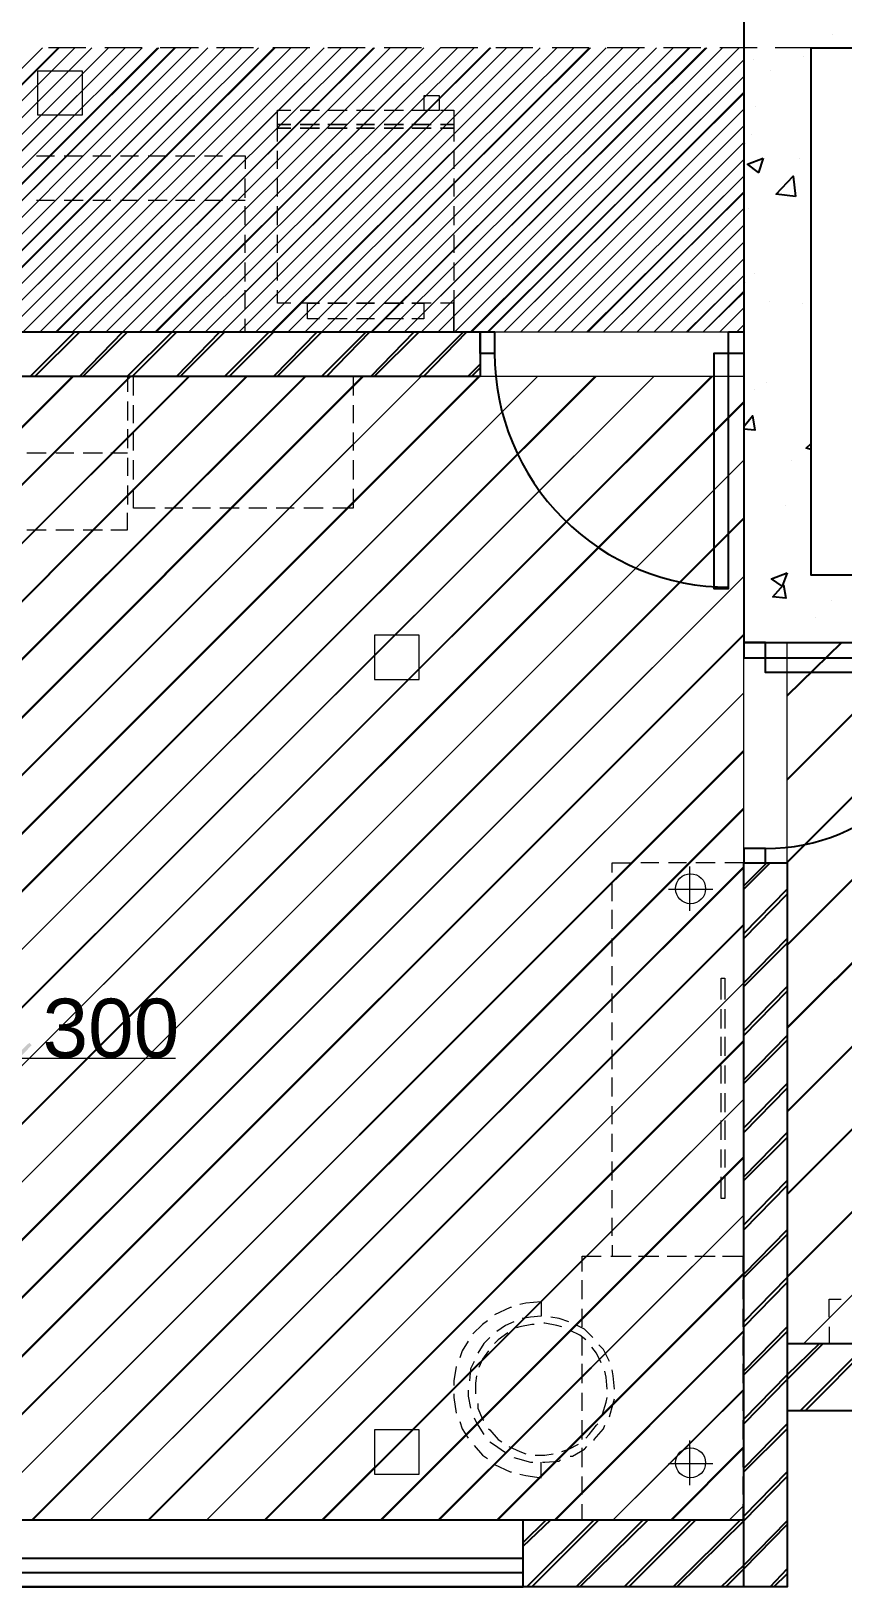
# Model space of a CAD drawing. Header units: millimetres. Extents: x 68955 to 118645, y -193284 to 16474.
# Drawn here: x 82954 to 85720, y -124620 to -119316 of the extents above; entities that cross this region are included whole.
import ezdxf

# ---------------------------------------------------------------- set-up
doc = ezdxf.new("R2010")
doc.units = ezdxf.units.MM
for name, color, linetype, true_color in [('PDF7_0', 7, 'Continuous', 0x535353), ('PDF7_celling', 7, 'Continuous', 0x00cc70), ('PDF7_coloum', 7, 'Continuous', 0x767676), ('PDF7_door', 7, 'Continuous', 0x535353), ('PDF7_dotted line', 7, 'Continuous', 0x535353), ('PDF7_furniture', 7, 'Continuous', 0xab5246), ('PDF7_light', 7, 'Continuous', 0xff8e53), ('PDF7_plan', 7, 'Continuous', 0x989898), ('PDF7_wall', 7, 'Continuous', 0x929498), ('PDF7_window', 7, 'Continuous', 0x535353)]:
    doc.layers.add(name, color=color, linetype=linetype, true_color=true_color)
doc.layers.add('PDF7_Text', color=7, linetype='Continuous')
doc.styles.add('PDF Arial', font='arial.ttf')

msp = doc.modelspace()

# ---------------------------------------------------------------- hatches: boundary and pattern name
at = {"layer": 'PDF7_0', "transparency": 33554559}
msp.add_hatch(color=256, dxfattribs=at).paths.add_polyline_path([(82845.689, -122863.326), (82857.948, -122875.585), (82956.018, -122773.428), (82947.845, -122765.256)])

# ---------------------------------------------------------------- linework, layer by layer
at = {"layer": 'PDF7_celling', "color": 132, "lineweight": 13, "true_color": 0x32c7d3}
for points in [[(82992.794, -119373.658), (82020.264, -120342.102)], [(83103.123, -119373.658), (82134.679, -120342.102)], [(83160.331, -119373.658), (82191.887, -120342.102)], [(83217.539, -119373.658), (82249.095, -120342.102)], [(83331.954, -119373.658), (82359.424, -120342.102)], [(83499.491, -119373.658), (82531.047, -120342.102)], [(83556.698, -119373.658), (82588.254, -120342.102)], [(83728.321, -119373.658), (82755.791, -120342.102)], [(83838.65, -119373.658), (82870.206, -120342.102)], [(83895.858, -119373.658), (82927.414, -120342.102)], [(83953.066, -119373.658), (82984.622, -120342.102)], [(84067.481, -119373.658), (83094.951, -120342.102)], [(84177.81, -119373.658), (83209.366, -120342.102)], [(84235.018, -119373.658), (83266.574, -120342.102)], [(84292.225, -119373.658), (83323.781, -120342.102)], [(84406.641, -119373.658), (83434.111, -120342.102)], [(84463.848, -119373.658), (83491.318, -120342.102)], [(84574.178, -119373.658), (83605.734, -120342.102)], [(84631.385, -119373.658), (83662.941, -120342.102)], [(84688.593, -119373.658), (83720.149, -120342.102)], [(84803.008, -119373.658), (83830.478, -120342.102)], [(84913.337, -119373.658), (83944.893, -120342.102)], [(84970.545, -119373.658), (84002.101, -120342.102)], [(85027.753, -119373.658), (84059.309, -120342.102)], [(85142.168, -119373.658), (84169.638, -120342.102)], [(85309.705, -119373.658), (84341.261, -120342.102)], [(85366.912, -119373.658), (84398.468, -120342.102)], [(85383.257, -119582.058), (84623.213, -120342.102)], [(85383.257, -119639.265), (84680.42, -120342.102)], [(85383.257, -119696.473), (84737.628, -120342.102)], [(85383.257, -119753.681), (84794.836, -120342.102)], [(85383.257, -119921.218), (84962.372, -120342.102)], [(85383.257, -119978.425), (85019.58, -120342.102)], [(85383.257, -120035.633), (85076.788, -120342.102)], [(85383.257, -120092.841), (85133.995, -120342.102)], [(85383.257, -120260.377), (85301.532, -120342.102)], [(85383.257, -120317.585), (85358.74, -120342.102)]]:
    msp.add_lwpolyline(points, close=True, dxfattribs=at)
for points in [[(83050.002, -119373.658), (82077.472, -120342.102), (83045.916, -119373.658)], [(82302.216, -120342.102), (83274.746, -119373.658), (82306.302, -120342.102)], [(83389.162, -119373.658), (82416.631, -120342.102), (83385.075, -119373.658)], [(83446.369, -119373.658), (82473.839, -120342.102), (83442.283, -119373.658)], [(82641.376, -120342.102), (83613.906, -119373.658), (82645.462, -120342.102)], [(82698.583, -120342.102), (83671.114, -119373.658), (82702.67, -120342.102)], [(83785.529, -119373.658), (82812.999, -120342.102), (83781.443, -119373.658)], [(83037.743, -120342.102), (84010.273, -119373.658), (83041.829, -120342.102)], [(84124.689, -119373.658), (83152.158, -120342.102), (84120.602, -119373.658)], [(83376.903, -120342.102), (84349.433, -119373.658), (83380.989, -120342.102)], [(84521.056, -119373.658), (83548.526, -120342.102), (84516.97, -119373.658)], [(83773.27, -120342.102), (84745.801, -119373.658), (83777.357, -120342.102)], [(84860.216, -119373.658), (83887.686, -120342.102), (84856.13, -119373.658)], [(84112.43, -120342.102), (85084.96, -119373.658), (84116.516, -120342.102)], [(85199.376, -119373.658), (84226.845, -120342.102), (85195.289, -119373.658)], [(85256.583, -119373.658), (84284.053, -120342.102), (85252.497, -119373.658)], [(84451.59, -120342.102), (85383.257, -119414.521), (84455.676, -120342.102)], [(84508.797, -120342.102), (85383.257, -119471.729), (84512.884, -120342.102)], [(85383.257, -119528.936), (84566.005, -120342.102), (85383.257, -119524.85)], [(84847.957, -120342.102), (85383.257, -119810.888), (84852.043, -120342.102)], [(85383.257, -119868.096), (84905.165, -120342.102), (85383.257, -119864.01)], [(85187.117, -120342.102), (85383.257, -120150.048), (85191.203, -120342.102)], [(85383.257, -120207.256), (85244.324, -120342.102), (85383.257, -120203.17)]]:
    msp.add_lwpolyline(points, dxfattribs=at)
at = {"layer": 'PDF7_celling', "lineweight": 13}
for points in [[(84394.382, -120342.102), (84394.382, -120239.946), (84394.382, -120342.102)], [(84484.28, -120342.102), (85383.257, -120342.102)], [(83099.037, -120493.294), (81746.484, -121841.76), (83094.951, -120493.294)], [(81942.625, -121841.76), (83291.091, -120493.294)], [(81946.711, -121841.76), (83295.178, -120493.294)], [(83495.404, -120493.294), (82142.852, -121841.76), (83491.318, -120493.294)], [(82338.992, -121841.76), (83687.459, -120493.294)], [(82343.079, -121841.76), (83691.545, -120493.294)], [(82535.133, -121841.76), (83887.686, -120493.294)], [(82539.219, -121841.76), (83891.772, -120493.294)], [(82735.36, -121841.76), (84083.826, -120493.294)], [(82739.446, -121841.76), (84087.912, -120493.294)], [(82886.551, -121886.709), (84284.053, -120493.294), (82886.551, -121890.796)], [(82902.897, -122070.591), (84480.194, -120493.294)], [(82902.897, -122266.732), (84680.42, -120493.294), (82902.897, -122270.818)], [(84880.647, -120493.294), (82902.897, -122466.959), (84876.561, -120493.294)], [(82902.897, -122663.099), (85076.788, -120493.294), (82902.897, -122667.185)], [(85277.015, -120493.294), (82902.897, -122863.326), (85272.928, -120493.294)], [(82902.897, -122074.677), (84484.28, -120493.294), (85383.257, -120493.294)], [(82902.897, -123059.466), (85383.257, -120579.106)], [(82902.897, -123063.553), (85383.257, -120583.192)], [(82902.897, -123455.834), (85383.257, -120975.473)], [(82902.897, -123459.92), (85383.257, -120979.559)], [(82902.897, -123651.974), (85383.257, -121175.7), (82902.897, -123656.061)], [(82902.897, -123852.201), (85383.257, -121371.84)], [(82902.897, -123856.287), (85383.257, -121375.927)], [(85383.257, -122152.316), (85383.257, -121400.444)], [(85530.363, -122152.316), (85530.363, -121400.444)], [(82559.651, -124391.588), (85383.257, -121572.067), (82563.737, -124391.588)], [(85383.257, -121772.294), (82759.877, -124391.588), (85383.257, -121768.208)], [(82956.018, -124391.588), (85383.257, -121964.348)], [(82960.104, -124391.588), (85383.257, -121968.435)], [(85383.257, -122168.661), (83156.245, -124391.588), (85383.257, -122164.575)], [(80353.069, -124391.588), (83352.385, -124391.588), (85383.257, -122360.716)], [(83356.472, -124391.588), (85383.257, -122364.802)], [(83748.753, -124391.588), (85383.257, -122757.083)], [(83752.839, -124391.588), (85383.257, -122761.169)], [(83944.893, -124391.588), (85383.257, -122957.31), (83948.98, -124391.588)], [(84145.12, -124391.588), (85383.257, -123153.45)], [(84149.206, -124391.588), (85383.257, -123157.537)], [(84341.261, -124391.588), (85383.257, -123353.677), (84345.347, -124391.588)], [(84541.487, -124391.588), (85383.257, -123549.818)], [(84545.574, -124391.588), (85383.257, -123553.904)], [(84737.628, -124391.588), (85383.257, -123745.958)], [(84741.714, -124391.588), (85383.257, -123750.045)], [(85383.257, -123950.271), (84937.855, -124391.588), (85383.257, -123946.185)], [(85133.995, -124391.588), (85383.257, -124142.326)], [(85138.082, -124391.588), (85383.257, -124146.412)]]:
    msp.add_lwpolyline(points, dxfattribs=at)
for points in [[(85383.257, -120779.332), (82902.897, -123259.693)], [(85383.257, -122560.943), (83552.612, -124391.588)], [(85383.257, -124342.553), (85334.222, -124391.588)]]:
    msp.add_lwpolyline(points, close=True, dxfattribs=at)
at = {"layer": 'PDF7_celling', "color": 213, "lineweight": 13, "true_color": 0xcc85c3}
for points in [[(85530.363, -121580.24), (85714.245, -121400.444)], [(85530.363, -121866.278), (85996.197, -121400.444)], [(85530.363, -122148.23), (86278.149, -121400.444)], [(85530.363, -122430.182), (86560.101, -121400.444)], [(85530.363, -122712.134), (86846.139, -121400.444)], [(85530.363, -122998.173), (87128.091, -121400.444)], [(85530.363, -123280.125), (87410.043, -121400.444)], [(85530.363, -123562.077), (87691.995, -121400.444)], [(85530.363, -121584.326), (85718.331, -121400.444)], [(85530.363, -121870.364), (86000.283, -121400.444)], [(85530.363, -122152.316), (86282.235, -121400.444)], [(85530.363, -122434.268), (86564.187, -121400.444)], [(85530.363, -122716.22), (86850.225, -121400.444)], [(85530.363, -123002.259), (87132.177, -121400.444)], [(85530.363, -123284.211), (87414.129, -121400.444)], [(85530.363, -123566.163), (87696.081, -121400.444)], [(87978.033, -121400.444), (85587.57, -123790.907), (87973.947, -121400.444)]]:
    msp.add_lwpolyline(points, dxfattribs=at)
at = {"layer": 'PDF7_coloum', "lineweight": 25}
for points in [[(82951.932, -120493.294), (83103.123, -120342.102)], [(82968.277, -120493.294), (83119.468, -120342.102)], [(83119.468, -120493.294), (83266.574, -120342.102)], [(83131.727, -120493.294), (83282.919, -120342.102)], [(83282.919, -120493.294), (83434.111, -120342.102)], [(83299.264, -120493.294), (83450.456, -120342.102)], [(83450.456, -120493.294), (83597.561, -120342.102)], [(83462.714, -120493.294), (83613.906, -120342.102)], [(83613.906, -120493.294), (83765.098, -120342.102)], [(83630.251, -120493.294), (83781.443, -120342.102)], [(83781.443, -120493.294), (83928.548, -120342.102)], [(83793.702, -120493.294), (83944.893, -120342.102)], [(83944.893, -120493.294), (84096.085, -120342.102)], [(83961.238, -120493.294), (84108.344, -120342.102)], [(84112.43, -120493.294), (84259.535, -120342.102)], [(84124.689, -120493.294), (84275.88, -120342.102)], [(84275.88, -120493.294), (84427.072, -120342.102)], [(84292.225, -120493.294), (84439.331, -120342.102)], [(84443.417, -120493.294), (84484.28, -120452.432)], [(84455.676, -120493.294), (84484.28, -120464.69)], [(85383.257, -122229.955), (85460.896, -122152.316)], [(85383.257, -122242.214), (85473.155, -122152.316)], [(85383.257, -122393.406), (85530.363, -122242.214)], [(85383.257, -122409.751), (85530.363, -122258.559)], [(85383.257, -122560.943), (85530.363, -122409.751)], [(85383.257, -122573.201), (85530.363, -122426.096)], [(85383.257, -122724.393), (85530.363, -122573.201)], [(85383.257, -122740.738), (85530.363, -122589.546)], [(85383.257, -122891.93), (85530.363, -122740.738)], [(85383.257, -122904.188), (85530.363, -122757.083)], [(85383.257, -123055.38), (85530.363, -122904.188)], [(85383.257, -123071.725), (85530.363, -122920.534)], [(85383.257, -123222.917), (85530.363, -123071.725)], [(85383.257, -123235.176), (85530.363, -123088.07)], [(85383.257, -123386.367), (85530.363, -123235.176)], [(85383.257, -123402.712), (85530.363, -123251.521)], [(85383.257, -123553.904), (85530.363, -123402.712)], [(85383.257, -123566.163), (85530.363, -123419.057)], [(85383.257, -123717.355), (85530.363, -123566.163)], [(85383.257, -123733.7), (85530.363, -123582.508)], [(85383.257, -123884.891), (85530.363, -123733.7)], [(85383.257, -123897.15), (85530.363, -123750.045)], [(85383.257, -124048.342), (85530.363, -123897.15), (85640.692, -123790.907)], [(85383.257, -124064.687), (85530.363, -123913.495), (85652.951, -123790.907)], [(85575.312, -124019.738), (85804.142, -123790.907)], [(85591.657, -124019.738), (85820.487, -123790.907)], [(85383.257, -124215.878), (85530.363, -124064.687)], [(85383.257, -124228.137), (85530.363, -124081.032)], [(85154.427, -124620.418), (85383.257, -124395.674), (85530.363, -124244.482)], [(85383.257, -124379.329), (85530.363, -124228.137)], [(84631.385, -124469.227), (84709.024, -124391.588)], [(84631.385, -124481.485), (84725.369, -124391.588)], [(84643.644, -124620.418), (84872.475, -124391.588)], [(84659.989, -124620.418), (84888.82, -124391.588)], [(84811.181, -124620.418), (85040.011, -124391.588)], [(84823.439, -124620.418), (85056.356, -124391.588)], [(84974.631, -124620.418), (85203.462, -124391.588)], [(84990.976, -124620.418), (85219.807, -124391.588)], [(85142.168, -124620.418), (85370.999, -124391.588)], [(85305.618, -124620.418), (85383.257, -124546.866), (85530.363, -124395.674)], [(85321.963, -124620.418), (85383.257, -124559.124), (85530.363, -124407.933)], [(85473.155, -124620.418), (85530.363, -124559.124)], [(85485.414, -124620.418), (85530.363, -124575.469)]]:
    msp.add_lwpolyline(points, dxfattribs=at)
at = {"layer": 'PDF7_door', "lineweight": 25}
for points in [[(84484.28, -120342.102), (84533.315, -120342.102), (84533.315, -120415.655), (84484.28, -120415.655)], [(85330.136, -120342.102), (85383.257, -120342.102), (85383.257, -120415.655), (85330.136, -120415.655)], [(85330.136, -120415.655), (85281.101, -120415.655), (85281.101, -121216.562), (85330.136, -121216.562)], [(85383.257, -121453.566), (85456.81, -121453.566), (85456.81, -121400.444), (85383.257, -121400.444)], [(85456.81, -121453.566), (86106.526, -121453.566), (86106.526, -121502.601), (85456.81, -121502.601)], [(85383.257, -122152.316), (85456.81, -122152.316), (85456.81, -122103.281), (85383.257, -122103.281)]]:
    msp.add_lwpolyline(points, close=True, dxfattribs=at)
for centre, radius, start, end in [((85332.179, -120413.612), 798.864, 179.999996, 270.000004), ((85458.853, -121451.523), 651.759, 269.999999, 0.000001)]:
    msp.add_arc(centre, radius, start, end, dxfattribs=at)
at = {"layer": 'PDF7_dotted line', "lineweight": 20}
for points in [[(83139.9, -119373.658), (83013.226, -119373.658)], [(83331.954, -119373.658), (83205.28, -119373.658)], [(83524.008, -119373.658), (83393.248, -119373.658)], [(83711.976, -119373.658), (83585.302, -119373.658)], [(83904.031, -119373.658), (83777.357, -119373.658)], [(84091.999, -119373.658), (83965.325, -119373.658)], [(84284.053, -119373.658), (84157.379, -119373.658)], [(84476.107, -119373.658), (84349.433, -119373.658)], [(84664.075, -119373.658), (84537.401, -119373.658)], [(84856.13, -119373.658), (84729.455, -119373.658)], [(85044.098, -119373.658), (84917.424, -119373.658)], [(85236.152, -119373.658), (85109.478, -119373.658)], [(85428.206, -119373.658), (85301.532, -119373.658)], [(85612.088, -119373.658), (85489.5, -119373.658)]]:
    msp.add_lwpolyline(points, dxfattribs=at)
at = {"layer": 'PDF7_dotted line', "color": 15, "lineweight": 20, "true_color": 0xab5246}
for points in [[(82972.363, -119892.614), (83033.657, -119892.614)], [(83066.347, -119892.614), (83131.727, -119892.614)], [(83164.417, -119892.614), (83225.711, -119892.614)], [(83258.401, -119892.614), (83319.695, -119892.614)], [(83352.385, -119892.614), (83417.765, -119892.614)], [(83446.369, -119892.614), (83511.75, -119892.614)], [(83544.44, -119892.614), (83605.734, -119892.614)], [(83638.424, -119892.614), (83683.372, -119892.614)]]:
    msp.add_lwpolyline(points, dxfattribs=at)
at = {"layer": 'PDF7_furniture', "lineweight": 20}
for points in [[(84345.347, -119586.144), (84345.347, -119537.109), (84292.225, -119537.109), (84292.225, -119586.144)], [(83793.702, -119647.438), (83838.65, -119647.438)], [(83871.341, -119635.179), (83936.721, -119635.179)], [(83871.341, -119647.438), (83936.721, -119647.438)], [(83965.325, -119635.179), (84030.705, -119635.179)], [(83965.325, -119647.438), (84030.705, -119647.438)], [(84063.395, -119635.179), (84124.689, -119635.179)], [(84063.395, -119647.438), (84124.689, -119647.438)], [(84157.379, -119635.179), (84222.759, -119635.179)], [(84157.379, -119647.438), (84222.759, -119647.438)], [(84251.363, -119635.179), (84316.743, -119635.179)], [(84251.363, -119647.438), (84316.743, -119647.438)], [(84030.705, -120244.032), (83965.325, -120244.032)], [(84124.689, -120244.032), (84063.395, -120244.032)], [(84222.759, -120244.032), (84157.379, -120244.032)]]:
    msp.add_lwpolyline(points, close=True, dxfattribs=at)
for points in [[(83793.702, -119692.387), (83793.702, -119647.438), (83793.702, -119635.179), (83838.65, -119635.179), (83793.702, -119635.179), (83793.702, -119586.144), (83838.65, -119586.144)], [(83871.341, -119586.144), (83936.721, -119586.144)], [(83965.325, -119586.144), (84030.705, -119586.144)], [(84063.395, -119586.144), (84124.689, -119586.144)], [(84157.379, -119586.144), (84222.759, -119586.144)], [(84251.363, -119586.144), (84316.743, -119586.144)], [(84349.433, -119586.144), (84394.382, -119586.144), (84394.382, -119635.179), (84349.433, -119635.179), (84394.382, -119635.179), (84394.382, -119647.438), (84349.433, -119647.438), (84394.382, -119647.438), (84394.382, -119692.387)], [(82972.363, -119741.422), (83033.657, -119741.422)], [(83066.347, -119741.422), (83131.727, -119741.422)], [(83164.417, -119741.422), (83225.711, -119741.422)], [(83258.401, -119741.422), (83319.695, -119741.422)], [(83352.385, -119741.422), (83417.765, -119741.422)], [(83446.369, -119741.422), (83511.75, -119741.422)], [(83544.44, -119741.422), (83605.734, -119741.422)], [(83638.424, -119741.422), (83683.372, -119741.422), (83683.372, -119786.371)], [(83793.702, -119786.371), (83793.702, -119725.077)], [(84394.382, -119725.077), (84394.382, -119786.371)], [(83683.372, -119884.441), (83683.372, -119819.061)], [(83793.702, -119880.355), (83793.702, -119819.061)], [(84394.382, -119819.061), (84394.382, -119880.355)], [(83683.372, -119978.425), (83683.372, -119913.045)], [(83793.702, -119978.425), (83793.702, -119913.045)], [(84394.382, -119913.045), (84394.382, -119978.425)], [(83683.372, -120072.409), (83683.372, -120011.115)], [(83793.702, -120072.409), (83793.702, -120011.115)], [(84394.382, -120011.115), (84394.382, -120072.409)], [(83683.372, -120170.479), (83683.372, -120105.099)], [(83793.702, -120166.393), (83793.702, -120105.099)], [(84394.382, -120105.099), (84394.382, -120166.393)], [(83683.372, -120264.463), (83683.372, -120199.083)], [(83838.65, -120244.032), (83793.702, -120244.032), (83793.702, -120199.083)], [(84394.382, -120199.083), (84394.382, -120244.032), (84349.433, -120244.032)], [(83936.721, -120297.154), (83895.858, -120297.154), (83895.858, -120244.032), (83936.721, -120244.032), (83871.341, -120244.032)], [(84316.743, -120244.032), (84251.363, -120244.032), (84292.225, -120244.032), (84292.225, -120297.154), (84251.363, -120297.154)], [(83683.372, -120342.102), (83683.372, -120297.154)], [(84030.705, -120297.154), (83965.325, -120297.154)], [(84124.689, -120297.154), (84063.395, -120297.154)], [(84222.759, -120297.154), (84157.379, -120297.154)], [(83282.919, -120493.294), (83282.919, -120546.416)], [(83303.35, -120558.674), (83303.35, -120493.294), (83376.903, -120493.294)], [(83409.593, -120493.294), (83470.887, -120493.294)], [(83503.577, -120493.294), (83564.871, -120493.294)], [(83597.561, -120493.294), (83662.941, -120493.294)], [(83695.631, -120493.294), (83756.925, -120493.294)], [(83789.615, -120493.294), (83850.909, -120493.294)], [(83883.599, -120493.294), (83948.98, -120493.294)], [(83981.67, -120493.294), (84051.136, -120493.294), (84051.136, -120558.674)], [(83282.919, -120579.106), (83282.919, -120644.486)], [(83303.35, -120652.658), (83303.35, -120591.364)], [(84051.136, -120591.364), (84051.136, -120652.658)], [(83282.919, -120673.09), (83282.919, -120738.47)], [(83303.35, -120746.642), (83303.35, -120685.348)], [(84051.136, -120685.348), (84051.136, -120746.642)], [(83005.053, -120754.815), (82939.673, -120754.815)], [(83099.037, -120754.815), (83037.743, -120754.815)], [(83197.107, -120754.815), (83131.727, -120754.815)], [(83282.919, -120754.815), (83225.711, -120754.815)], [(83282.919, -120771.16), (83282.919, -120832.454)], [(83303.35, -120844.713), (83303.35, -120779.332)], [(84051.136, -120779.332), (84051.136, -120844.713)], [(83282.919, -120865.144), (83282.919, -120930.524)], [(83376.903, -120942.783), (83303.35, -120942.783), (83303.35, -120877.403)], [(84051.136, -120877.403), (84051.136, -120942.783), (83981.67, -120942.783)], [(83225.711, -121016.336), (83282.919, -121016.336), (83282.919, -120959.128)], [(83470.887, -120942.783), (83409.593, -120942.783)], [(83564.871, -120942.783), (83503.577, -120942.783)], [(83662.941, -120942.783), (83597.561, -120942.783)], [(83756.925, -120942.783), (83695.631, -120942.783)], [(83850.909, -120942.783), (83789.615, -120942.783)], [(83948.98, -120942.783), (83883.599, -120942.783)], [(82939.673, -121016.336), (83005.053, -121016.336)], [(83037.743, -121016.336), (83099.037, -121016.336)], [(83131.727, -121016.336), (83197.107, -121016.336)], [(84933.769, -122185.006), (84933.769, -122152.316), (84999.149, -122152.316)], [(85093.133, -122152.316), (85031.839, -122152.316)], [(85187.117, -122152.316), (85125.823, -122152.316)], [(85285.187, -122152.316), (85219.807, -122152.316)], [(85383.257, -122152.316), (85317.877, -122152.316)], [(84933.769, -122283.077), (84933.769, -122217.697)], [(84933.769, -122377.061), (84933.769, -122311.681)], [(84933.769, -122471.045), (84933.769, -122409.751)], [(84933.769, -122569.115), (84933.769, -122503.735)], [(85305.618, -122618.15), (85305.618, -122544.597), (85317.877, -122544.597), (85317.877, -122618.15)], [(84933.769, -122663.099), (84933.769, -122597.719)], [(85305.618, -122716.22), (85305.618, -122650.84)], [(85317.877, -122650.84), (85317.877, -122716.22)], [(84933.769, -122757.083), (84933.769, -122695.789)], [(85305.618, -122810.204), (85305.618, -122744.824)], [(85317.877, -122744.824), (85317.877, -122810.204)], [(84933.769, -122855.153), (84933.769, -122789.773)], [(84933.769, -122949.137), (84933.769, -122883.757)], [(85305.618, -122904.188), (85305.618, -122842.895)], [(85317.877, -122842.895), (85317.877, -122904.188)], [(85305.618, -123002.259), (85305.618, -122936.879)], [(85317.877, -122936.879), (85317.877, -123002.259)], [(84933.769, -123043.121), (84933.769, -122981.827)], [(85305.618, -123096.243), (85305.618, -123030.863)], [(85317.877, -123030.863), (85317.877, -123096.243)], [(84933.769, -123137.105), (84933.769, -123075.811)], [(85305.618, -123190.227), (85305.618, -123128.933)], [(85317.877, -123128.933), (85317.877, -123190.227)], [(84933.769, -123235.176), (84933.769, -123169.795)], [(85317.877, -123222.917), (85317.877, -123296.47), (85305.618, -123296.47), (85305.618, -123222.917)], [(84933.769, -123329.16), (84933.769, -123267.866)], [(84933.769, -123423.144), (84933.769, -123361.85)], [(84933.769, -123455.834), (84933.769, -123492.61), (84999.149, -123492.61)], [(84831.612, -123545.732), (84831.612, -123492.61), (84896.992, -123492.61)], [(84929.682, -123492.61), (84995.062, -123492.61)], [(85023.666, -123492.61), (85089.046, -123492.61)], [(85031.839, -123492.61), (85093.133, -123492.61)], [(85121.737, -123492.61), (85183.031, -123492.61)], [(85125.823, -123492.61), (85187.117, -123492.61)], [(85215.721, -123492.61), (85281.101, -123492.61)], [(85219.807, -123492.61), (85285.187, -123492.61)], [(85309.705, -123492.61), (85379.171, -123492.61), (85379.171, -123545.732)], [(85317.877, -123492.61), (85383.257, -123492.61)], [(84831.612, -123639.716), (84831.612, -123574.335)], [(85379.171, -123574.335), (85379.171, -123639.716)], [(84590.523, -123668.319), (84586.436, -123668.319), (84533.315, -123692.837)], [(84619.126, -123656.061), (84639.558, -123651.974), (84692.679, -123647.888), (84692.679, -123696.923), (84655.903, -123701.01), (84627.299, -123705.096)], [(84831.612, -123733.7), (84831.612, -123672.406)], [(85379.171, -123672.406), (85379.171, -123733.7)], [(85673.382, -123701.01), (85673.382, -123639.716), (85714.245, -123639.716)], [(84508.797, -123713.268), (84492.452, -123725.527), (84459.762, -123758.217)], [(84598.695, -123717.355), (84570.091, -123729.613), (84541.487, -123750.045)], [(84668.162, -123725.527), (84659.989, -123725.527), (84619.126, -123733.7), (84606.868, -123737.786)], [(84762.146, -123733.7), (84745.801, -123729.613), (84704.938, -123721.441), (84700.852, -123721.441)], [(84786.663, -123717.355), (84753.973, -123705.096), (84725.369, -123701.01)], [(84868.388, -123770.476), (84839.785, -123741.872), (84815.267, -123729.613)], [(85673.382, -123733.7), (85673.382, -123790.907)], [(84443.417, -123782.735), (84422.986, -123815.425), (84414.813, -123839.942)], [(84516.97, -123770.476), (84496.539, -123790.907), (84476.107, -123823.597)], [(84578.264, -123754.131), (84545.574, -123778.648), (84533.315, -123790.907)], [(84843.871, -123778.648), (84823.439, -123762.303), (84790.749, -123745.958)], [(84831.612, -123831.77), (84831.612, -123766.39)], [(85379.171, -123766.39), (85379.171, -123831.77)], [(84512.884, -123815.425), (84492.452, -123844.029), (84480.194, -123872.632)], [(84896.992, -123856.287), (84880.647, -123823.597), (84864.302, -123803.166)], [(84925.596, -123852.201), (84905.165, -123811.339), (84888.82, -123794.994)], [(84402.555, -123868.546), (84394.382, -123917.581), (84394.382, -123933.926)], [(84463.848, -123852.201), (84451.59, -123876.719), (84447.503, -123917.581)], [(84831.612, -123925.754), (84831.612, -123860.374)], [(84917.424, -123946.185), (84913.337, -123905.323), (84909.251, -123884.891)], [(84941.941, -123946.185), (84937.855, -123901.236), (84933.769, -123880.805)], [(85379.171, -123860.374), (85379.171, -123925.754)], [(84443.417, -123950.271), (84443.417, -123970.703), (84451.59, -124011.565)], [(84472.021, -123901.236), (84467.935, -123925.754), (84467.935, -123962.53)], [(84394.382, -123962.53), (84394.382, -123974.789), (84402.555, -124027.91)], [(84476.107, -123995.22), (84476.107, -124011.565), (84492.452, -124048.342), (84496.539, -124052.428)], [(84831.612, -124019.738), (84831.612, -123958.444)], [(84901.078, -124036.083), (84901.078, -124031.997), (84913.337, -123991.134), (84917.424, -123974.789)], [(84925.596, -124040.169), (84937.855, -123995.22), (84941.941, -123978.875)], [(85379.171, -123958.444), (85379.171, -124019.738)], [(84414.813, -124056.514), (84422.986, -124081.032), (84443.417, -124113.722)], [(84463.848, -124044.255), (84472.021, -124060.601), (84496.539, -124101.463)], [(84831.612, -124117.808), (84831.612, -124052.428)], [(85379.171, -124052.428), (85379.171, -124117.808)], [(84512.884, -124081.032), (84516.97, -124085.118), (84545.574, -124117.808), (84557.832, -124125.981)], [(84843.871, -124113.722), (84856.13, -124101.463), (84880.647, -124068.773), (84884.733, -124064.687)], [(84872.475, -124121.894), (84872.475, -124117.808), (84905.165, -124081.032), (84909.251, -124068.773)], [(84463.848, -124138.239), (84492.452, -124170.93), (84508.797, -124183.188)], [(84516.97, -124125.981), (84529.229, -124134.153), (84570.091, -124162.757)], [(84582.35, -124142.326), (84619.126, -124158.671), (84639.558, -124166.843)], [(84762.146, -124158.671), (84786.663, -124150.498), (84819.353, -124134.153)], [(84790.749, -124175.016), (84798.922, -124175.016), (84839.785, -124150.498), (84847.957, -124142.326)], [(84831.612, -124211.792), (84831.612, -124146.412)], [(85379.171, -124146.412), (85379.171, -124211.792)], [(84533.315, -124199.533), (84533.315, -124203.62), (84586.436, -124228.137), (84590.523, -124228.137)], [(84598.695, -124179.102), (84610.954, -124183.188), (84655.903, -124195.447), (84664.075, -124195.447)], [(84619.126, -124236.31), (84639.558, -124240.396), (84692.679, -124248.569), (84692.679, -124195.447)], [(84672.248, -124170.93), (84704.938, -124170.93), (84733.542, -124166.843)], [(84696.765, -124195.447), (84704.938, -124195.447), (84753.973, -124191.361), (84758.059, -124187.275)], [(84831.612, -124305.776), (84831.612, -124244.482)], [(85379.171, -124244.482), (85379.171, -124305.776)], [(84896.992, -124391.588), (84831.612, -124391.588), (84831.612, -124338.466)], [(85379.171, -124338.466), (85379.171, -124391.588), (85309.705, -124391.588)], [(84995.062, -124391.588), (84929.682, -124391.588)], [(85089.046, -124391.588), (85023.666, -124391.588)], [(85183.031, -124391.588), (85121.737, -124391.588)], [(85281.101, -124391.588), (85215.721, -124391.588)]]:
    msp.add_lwpolyline(points, dxfattribs=at)
at = {"layer": 'PDF7_furniture', "color": 251, "lineweight": 20, "true_color": 0x535353}
for points in [[(84484.28, -120493.294), (84484.28, -120342.102)], [(82902.897, -122818.377), (83446.369, -122818.377)]]:
    msp.add_lwpolyline(points, dxfattribs=at)
at = {"layer": 'PDF7_light', "lineweight": 13}
for points in [[(82976.449, -119451.297), (83127.641, -119451.297), (83127.641, -119602.489), (82976.449, -119602.489)], [(84124.689, -121527.118), (84275.88, -121527.118), (84275.88, -121375.927), (84124.689, -121375.927)], [(84124.689, -124236.31), (84275.88, -124236.31), (84275.88, -124085.118), (84124.689, -124085.118)]]:
    msp.add_lwpolyline(points, close=True, dxfattribs=at)
for points in [[(85199.376, -122315.767), (85199.376, -122164.575)], [(85125.823, -122242.214), (85277.015, -122242.214)], [(85199.376, -124273.086), (85199.376, -124121.894)], [(85125.823, -124199.533), (85277.015, -124199.533)]]:
    msp.add_lwpolyline(points, dxfattribs=at)
for centre in [(85201.419, -122240.171), (85201.419, -124197.49)]:
    msp.add_circle(centre, 51.078, dxfattribs=at)
at = {"layer": 'PDF7_plan', "color": 251, "lineweight": 25, "true_color": 0x535353}
for points in [[(88382.573, -119291.933), (90033.423, -119291.933), (90033.423, -119140.742), (85383.257, -119140.742), (85383.257, -121400.444), (88382.573, -121400.444)], [(88084.276, -123790.907), (87140.35, -123790.907), (87140.35, -124019.738), (88382.573, -124019.738), (88382.573, -120873.316), (88153.743, -120873.316), (88153.743, -121171.614), (85612.088, -121171.614), (85612.088, -119373.658), (88153.743, -119373.658), (88153.743, -119671.956), (88382.573, -119671.956), (88382.573, -119140.742)], [(85383.257, -124620.418), (85383.257, -122152.316), (85530.363, -122152.316), (85530.363, -124620.418), (80050.686, -124620.418), (80050.686, -120493.294), (80050.686, -119618.834)], [(80283.603, -120342.102), (84484.28, -120342.102)], [(80283.603, -123423.144), (80283.603, -120493.294), (84484.28, -120493.294)], [(85530.363, -123790.907), (86543.756, -123790.907), (86543.756, -124019.738), (85530.363, -124019.738)], [(84631.385, -124620.418), (84631.385, -124391.588), (85383.257, -124391.588)]]:
    msp.add_lwpolyline(points, dxfattribs=at)
at = {"layer": 'PDF7_plan', "lineweight": 25}
for points in [[(85685.641, -119328.71), (85685.641, -119328.71)], [(85415.947, -119414.521), (85415.947, -119414.521)], [(85587.57, -119402.262), (85587.57, -119402.262)], [(85473.155, -119451.297), (85473.155, -119451.297)], [(85424.12, -119573.885), (85424.12, -119573.885)], [(85387.344, -119700.559), (85387.344, -119700.559)], [(85407.775, -119667.869), (85407.775, -119667.869)], [(85571.225, -119749.595), (85571.225, -119749.595)], [(85399.602, -119921.218), (85399.602, -119921.218)], [(85387.344, -120174.566), (85387.344, -120174.566)], [(85420.034, -120141.876), (85420.034, -120141.876)], [(85469.069, -120239.946), (85469.069, -120239.946)], [(85583.484, -120244.032), (85583.484, -120244.032)], [(85420.034, -120538.243), (85420.034, -120538.243)], [(85460.896, -120513.725), (85460.896, -120513.725)], [(85383.257, -120664.917), (85411.861, -120628.141), (85420.034, -120677.176), (85383.257, -120673.09)], [(85612.088, -120742.556), (85595.743, -120738.47), (85612.088, -120722.125)], [(85546.708, -120779.332), (85546.708, -120779.332)], [(85526.276, -120934.61), (85526.276, -120934.61)], [(85681.554, -121257.425), (85681.554, -121257.425)], [(85628.433, -121314.633), (85628.433, -121314.633)]]:
    msp.add_lwpolyline(points, dxfattribs=at)
for points in [[(85448.638, -119749.595), (85432.292, -119798.63), (85395.516, -119770.026)], [(85558.967, -119880.355), (85493.586, -119872.182), (85550.794, -119810.888)], [(85530.363, -121163.441), (85514.018, -121208.39), (85477.241, -121183.872)], [(85518.104, -121204.304), (85526.276, -121249.253), (85481.328, -121245.166)]]:
    msp.add_lwpolyline(points, close=True, dxfattribs=at)
at = {"layer": 'PDF7_wall', "color": 251, "lineweight": 25, "true_color": 0x535353}
msp.add_lwpolyline([(84484.28, -120342.102), (84484.28, -120493.294)], dxfattribs=at)
at = {"layer": 'PDF7_window', "lineweight": 25}
for points in [[(81031.389, -124391.588), (84631.385, -124391.588)], [(81031.389, -124522.348), (84631.385, -124522.348)], [(81031.389, -124571.383), (84631.385, -124571.383)], [(81031.389, -124620.418), (84631.385, -124620.418)]]:
    msp.add_lwpolyline(points, dxfattribs=at)

# ---------------------------------------------------------------- texts
at = {"layer": 'PDF7_Text', "color": 251, "true_color": 0x535353, "insert": (82992.794, -122817.837), "char_height": 199.9725, "attachment_point": 7, "style": 'PDF Arial'}
msp.add_mtext('300', dxfattribs=at)

doc.saveas('drawing.dxf')
